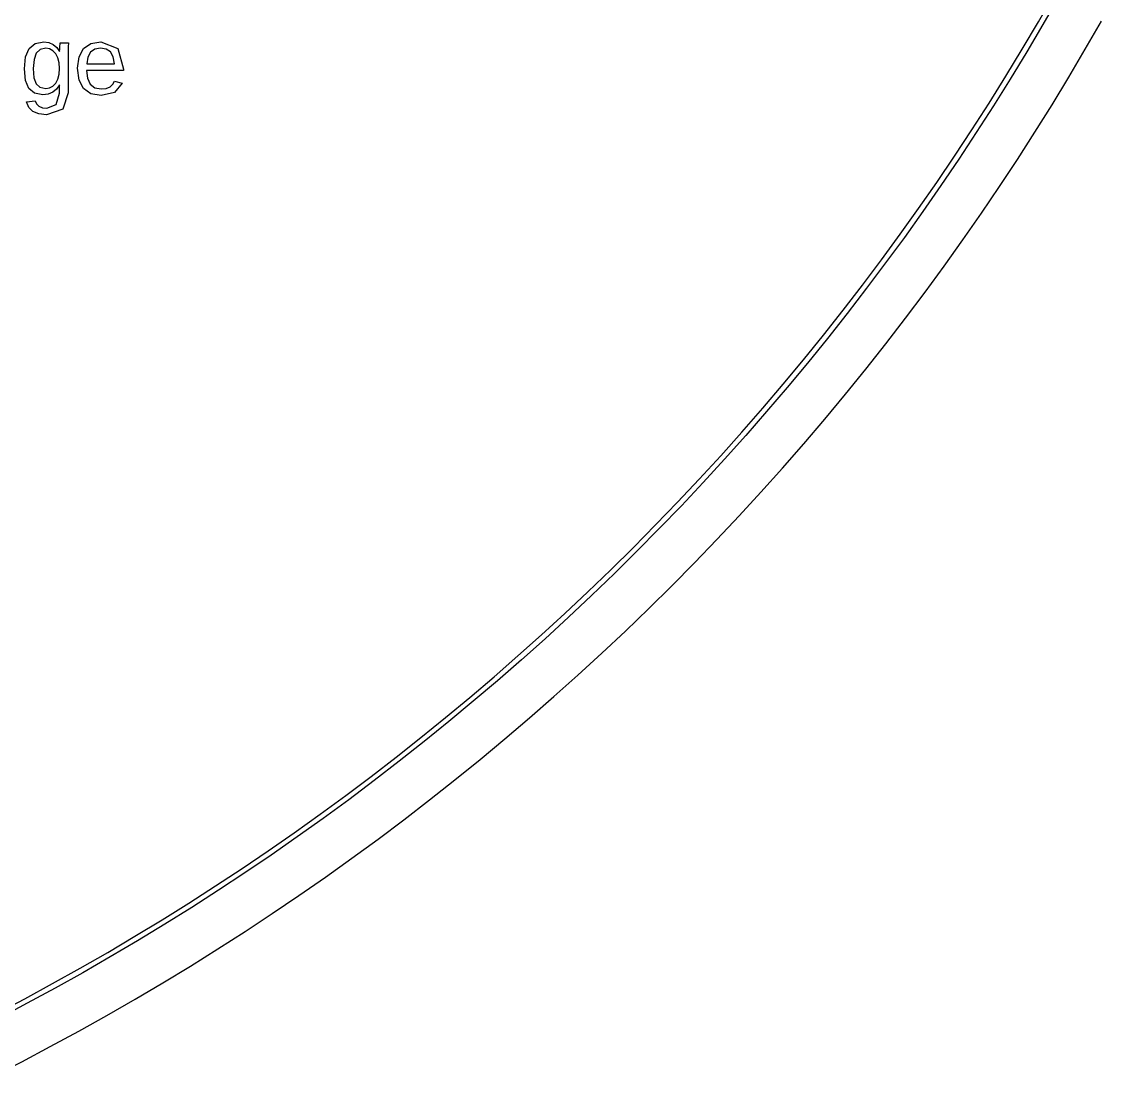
# Model space of a CAD drawing. Extents: x -25 to 123, y -44 to 109.
# Drawn here: x 81.25 to 112.58, y -36.12 to -5.51 of the extents above; entities that cross this region are included whole.
import ezdxf

# ---------------------------------------------------------------- set-up
doc = ezdxf.new("R2010")
doc.units = 0

msp = doc.modelspace()

# ---------------------------------------------------------------- linework, layer by layer
for p, q in [((110.75, -5.51569), (111.208, -4.71848)), ((111.339, -4.79242), (110.88, -5.59122)), ((110.282, -6.30724), (110.75, -5.51569)), ((110.88, -5.59122), (110.411, -6.38434)), ((112.111, -6.30876), (112.579, -5.4948)), ((81.4658, -6.28476), (81.6414, -6.14278)), ((81.6414, -6.14278), (81.8895, -6.09544)), ((81.8895, -6.09544), (82.0384, -6.11363)), ((82.0384, -6.11363), (82.1661, -6.16824)), ((82.1661, -6.16824), (82.27, -6.25648)), ((82.27, -6.25648), (82.3471, -6.3756)), ((82.3513, -6.31873), (82.3555, -6.23137)), ((82.3555, -6.23137), (82.361, -6.15196)), ((82.361, -6.15196), (82.3666, -6.11902)), ((82.3666, -6.11902), (82.6037, -6.11902)), ((82.5975, -6.23415), (82.5954, -6.42969)), ((82.6037, -6.11902), (82.5975, -6.23415)), ((83.0446, -6.28961), (83.2559, -6.14087)), ((83.2559, -6.14087), (83.5418, -6.09129)), ((83.5418, -6.09129), (84.0379, -6.29066)), ((81.3264, -6.8721), (81.3612, -6.52626)), ((81.3612, -6.52626), (81.4658, -6.28476)), ((81.6717, -6.41997), (81.6062, -6.60165)), ((81.7851, -6.31595), (81.6717, -6.41997)), ((81.9505, -6.28128), (81.7851, -6.31595)), ((82.0595, -6.29881), (81.9505, -6.28128)), ((82.1564, -6.35135), (82.0595, -6.29881)), ((82.237, -6.43698), (82.1564, -6.35135)), ((82.2972, -6.55382), (82.237, -6.43698)), ((82.3347, -6.69891), (82.2972, -6.55382)), ((82.3471, -6.3756), (82.3499, -6.3756)), ((82.3499, -6.3756), (82.3513, -6.31873)), ((82.5954, -6.42969), (82.5954, -7.57663)), ((82.8705, -6.85963), (82.914, -6.53128)), ((82.914, -6.53128), (83.0446, -6.28961)), ((83.1682, -6.54117), (83.1354, -6.73064)), ((83.2498, -6.39711), (83.1682, -6.54117)), ((83.3748, -6.30609), (83.2498, -6.39711)), ((83.5376, -6.27574), (83.3748, -6.30609)), ((83.703, -6.30296), (83.5376, -6.27574)), ((83.8247, -6.38461), (83.703, -6.30296)), ((83.9048, -6.52556), (83.8247, -6.38461)), ((83.9454, -6.73064), (83.9048, -6.52556)), ((84.0379, -6.29066), (84.2033, -6.88875)), ((109.805, -7.09296), (110.282, -6.30724)), ((110.411, -6.38434), (109.932, -7.17165)), ((111.633, -7.11694), (112.111, -6.30876)), ((81.3588, -7.21223), (81.3264, -6.8721)), ((81.6062, -6.60165), (81.5844, -6.86932)), ((81.5844, -6.86932), (81.6048, -7.13387)), ((82.3471, -6.86932), (82.3347, -6.69891)), ((82.3347, -7.03592), (82.3471, -6.86932)), ((82.914, -7.20253), (82.8705, -6.85963)), ((83.1354, -6.73064), (83.9454, -6.73064)), ((84.2033, -6.88875), (84.2033, -6.92201)), ((81.6048, -7.13387), (81.6662, -7.31175)), ((82.2369, -7.2925), (82.2972, -7.17792)), ((82.2972, -7.17792), (82.3347, -7.03592)), ((83.0446, -7.44905), (82.914, -7.20253)), ((84.2033, -6.92201), (83.1326, -6.92201)), ((83.1326, -6.92201), (83.1593, -7.15051)), ((83.1593, -7.15051), (83.2394, -7.32008)), ((109.318, -7.87277), (109.805, -7.09296)), ((109.932, -7.17165), (109.444, -7.95303)), ((111.146, -7.91919), (111.633, -7.11694)), ((81.4561, -7.44768), (81.3588, -7.21223)), ((81.6223, -7.58496), (81.4561, -7.44768)), ((81.6662, -7.31175), (81.7771, -7.41263)), ((81.7771, -7.41263), (81.9463, -7.44627)), ((81.9463, -7.44627), (82.0576, -7.42892)), ((82.0576, -7.42892), (82.1557, -7.37692)), ((82.2605, -7.46725), (82.1502, -7.55792)), ((82.1557, -7.37692), (82.2369, -7.2925)), ((82.3444, -7.34088), (82.2605, -7.46725)), ((82.3471, -7.34088), (82.3444, -7.34088)), ((82.3471, -7.58218), (82.3471, -7.34088)), ((83.2583, -7.59778), (83.0446, -7.44905)), ((83.2394, -7.32008), (83.3708, -7.42513)), ((83.3708, -7.42513), (83.5515, -7.46016)), ((83.5515, -7.46016), (83.6976, -7.44385)), ((83.6976, -7.44385), (83.8115, -7.39496)), ((83.8115, -7.39496), (83.8935, -7.32111)), ((83.8935, -7.32111), (83.944, -7.22992)), ((84.1631, -7.29233), (83.9429, -7.55859)), ((83.944, -7.22992), (84.1631, -7.29233)), ((81.3888, -7.83876), (81.6398, -7.8027)), ((81.8617, -7.63074), (81.6223, -7.58496)), ((81.6398, -7.8027), (81.6799, -7.89474)), ((82.0164, -7.61253), (81.8617, -7.63074)), ((82.1502, -7.55792), (82.0164, -7.61253)), ((82.2539, -7.90984), (82.3471, -7.58218)), ((82.5954, -7.57663), (82.4383, -8.05095)), ((83.5515, -7.64737), (83.2583, -7.59778)), ((83.9429, -7.55859), (83.5515, -7.64737)), ((81.4564, -7.996), (81.3888, -7.83876)), ((81.576, -8.11267), (81.4564, -7.996)), ((81.7466, -8.18495), (81.576, -8.11267)), ((81.6799, -7.89474), (81.7501, -7.96288)), ((81.7501, -7.96288), (81.8487, -8.00502)), ((81.8487, -8.00502), (81.9741, -8.01906)), ((82.4383, -8.05095), (81.9671, -8.20906)), ((81.9741, -8.01906), (82.2539, -7.90984)), ((108.821, -8.64656), (109.318, -7.87277)), ((109.444, -7.95303), (108.947, -8.72835)), ((110.648, -8.71539), (111.146, -7.91919)), ((81.9671, -8.20906), (81.7466, -8.18495)), ((108.315, -9.41418), (108.821, -8.64656)), ((108.947, -8.72835), (108.44, -9.49751)), ((110.141, -9.50545), (110.648, -8.71539)), ((107.799, -10.1755), (108.315, -9.41418)), ((108.44, -9.49751), (107.923, -10.2604)), ((109.624, -10.2892), (110.141, -9.50545)), ((107.275, -10.9305), (107.799, -10.1755)), ((107.923, -10.2604), (107.397, -11.0169)), ((109.098, -11.0666), (109.624, -10.2892)), ((106.74, -11.679), (107.275, -10.9305)), ((107.397, -11.0169), (106.862, -11.7669)), ((108.562, -11.8374), (109.098, -11.0666)), ((106.197, -12.4209), (106.74, -11.679)), ((106.862, -11.7669), (106.318, -12.5102)), ((108.017, -12.6016), (108.562, -11.8374)), ((105.645, -13.156), (106.197, -12.4209)), ((106.318, -12.5102), (105.764, -13.2468)), ((107.462, -13.3591), (108.017, -12.6016)), ((105.084, -13.8843), (105.645, -13.156)), ((105.764, -13.2468), (105.202, -13.9766)), ((106.899, -14.1097), (107.462, -13.3591)), ((104.514, -14.6057), (105.084, -13.8843)), ((105.202, -13.9766), (104.631, -14.6994)), ((106.326, -14.8533), (106.899, -14.1097)), ((103.935, -15.32), (104.514, -14.6057)), ((104.631, -14.6994), (104.051, -15.4152)), ((105.743, -15.5898), (106.326, -14.8533)), ((103.347, -16.0272), (103.935, -15.32)), ((104.051, -15.4152), (103.462, -16.1237)), ((105.152, -16.3192), (105.743, -15.5898)), ((102.751, -16.7271), (103.347, -16.0272)), ((103.462, -16.1237), (102.864, -16.825)), ((104.552, -17.0412), (105.152, -16.3192)), ((102.146, -17.4196), (102.751, -16.7271)), ((102.864, -16.825), (102.258, -17.519)), ((103.943, -17.7558), (104.552, -17.0412)), ((101.533, -18.1046), (102.146, -17.4196)), ((102.258, -17.519), (101.644, -18.2054)), ((103.326, -18.4629), (103.943, -17.7558)), ((100.911, -18.7821), (101.533, -18.1046)), ((101.644, -18.2054), (101.021, -18.8842)), ((102.7, -19.1623), (103.326, -18.4629)), ((100.281, -19.4519), (100.911, -18.7821)), ((101.021, -18.8842), (100.39, -19.5553)), ((102.065, -19.854), (102.7, -19.1623)), ((99.6431, -20.1139), (100.281, -19.4519)), ((100.39, -19.5553), (99.7505, -20.2187)), ((101.422, -20.5379), (102.065, -19.854)), ((98.997, -20.7681), (99.6431, -20.1139)), ((99.7505, -20.2187), (99.103, -20.8741)), ((100.77, -21.2139), (101.422, -20.5379)), ((98.3428, -21.4142), (98.997, -20.7681)), ((99.103, -20.8741), (98.4476, -21.5216)), ((100.111, -21.8817), (100.77, -21.2139)), ((97.6808, -22.0523), (98.3428, -21.4142)), ((98.4476, -21.5216), (97.7843, -22.1609)), ((99.4428, -22.5415), (100.111, -21.8817)), ((97.011, -22.6822), (97.6808, -22.0523)), ((97.7843, -22.1609), (97.1131, -22.7921)), ((98.7668, -23.193), (99.4428, -22.5415)), ((96.3335, -23.3038), (97.011, -22.6822)), ((97.1131, -22.7921), (96.4343, -23.415)), ((95.6485, -23.9171), (96.3335, -23.3038)), ((96.4343, -23.415), (95.7479, -24.0295)), ((98.083, -23.8361), (98.7668, -23.193)), ((94.956, -24.522), (95.6485, -23.9171)), ((95.7479, -24.0295), (95.0539, -24.6355)), ((97.3913, -24.4708), (98.083, -23.8361)), ((94.2561, -25.1182), (94.956, -24.522)), ((95.0539, -24.6355), (94.3526, -25.233)), ((96.6918, -25.097), (97.3913, -24.4708)), ((93.5489, -25.7059), (94.2561, -25.1182)), ((94.3526, -25.233), (93.6441, -25.8218)), ((95.9847, -25.7146), (96.6918, -25.097)), ((92.8346, -26.2848), (93.5489, -25.7059)), ((93.6441, -25.8218), (92.9283, -26.4019)), ((95.2701, -26.3234), (95.9847, -25.7146)), ((92.1132, -26.8549), (92.8346, -26.2848)), ((92.9283, -26.4019), (92.2055, -26.9732)), ((94.5481, -26.9234), (95.2701, -26.3234)), ((91.3849, -27.4162), (92.1132, -26.8549)), ((93.8187, -27.5145), (94.5481, -26.9234)), ((92.2055, -26.9732), (91.4757, -27.5355)), ((90.6498, -27.9684), (91.3849, -27.4162)), ((91.4757, -27.5355), (90.7391, -28.0889)), ((93.0822, -28.0966), (93.8187, -27.5145)), ((89.9079, -28.5116), (90.6498, -27.9684)), ((90.7391, -28.0889), (89.9958, -28.6331)), ((92.3386, -28.6696), (93.0822, -28.0966)), ((89.1594, -29.0456), (89.9079, -28.5116)), ((89.9958, -28.6331), (89.2458, -29.1683)), ((91.588, -29.2335), (92.3386, -28.6696)), ((88.4044, -29.5704), (89.1594, -29.0456)), ((89.2458, -29.1683), (88.4893, -29.6941)), ((90.8305, -29.7881), (91.588, -29.2335)), ((87.6431, -30.0859), (88.4044, -29.5704)), ((88.4893, -29.6941), (87.7264, -30.2107)), ((90.0663, -30.3333), (90.8305, -29.7881)), ((86.8755, -30.5921), (87.6431, -30.0859)), ((87.7264, -30.2107), (86.9573, -30.7178)), ((89.2955, -30.8692), (90.0663, -30.3333)), ((86.1017, -31.0887), (86.8755, -30.5921)), ((86.9573, -30.7178), (86.1819, -31.2155)), ((88.5181, -31.3955), (89.2955, -30.8692)), ((85.3219, -31.5759), (86.1017, -31.0887)), ((86.1819, -31.2155), (85.4006, -31.7036)), ((84.5361, -32.0534), (85.3219, -31.5759)), ((87.7344, -31.9123), (88.5181, -31.3955)), ((85.4006, -31.7036), (84.6133, -32.1821)), ((86.9443, -32.4194), (87.7344, -31.9123)), ((83.7446, -32.5213), (84.5361, -32.0534)), ((84.6133, -32.1821), (83.8201, -32.6508)), ((82.9474, -32.9794), (83.7446, -32.5213)), ((86.1481, -32.9167), (86.9443, -32.4194)), ((83.8201, -32.6508), (83.0213, -33.1099)), ((82.1446, -33.4276), (82.9474, -32.9794)), ((83.0213, -33.1099), (82.2169, -33.5591)), ((85.3459, -33.4043), (86.1481, -32.9167)), ((81.3364, -33.866), (82.1446, -33.4276)), ((84.5377, -33.882), (85.3459, -33.4043)), ((82.2169, -33.5591), (81.4071, -33.9983)), ((80.5229, -34.2945), (81.3364, -33.866)), ((81.4071, -33.9983), (80.5919, -34.4276)), ((83.7237, -34.3497), (84.5377, -33.882)), ((82.9041, -34.8074), (83.7237, -34.3497)), ((82.0788, -35.2551), (82.9041, -34.8074)), ((81.2482, -35.6925), (82.0788, -35.2551)), ((80.4123, -36.1197), (81.2482, -35.6925))]:
    msp.add_line(p, q)

doc.saveas('drawing.dxf')
